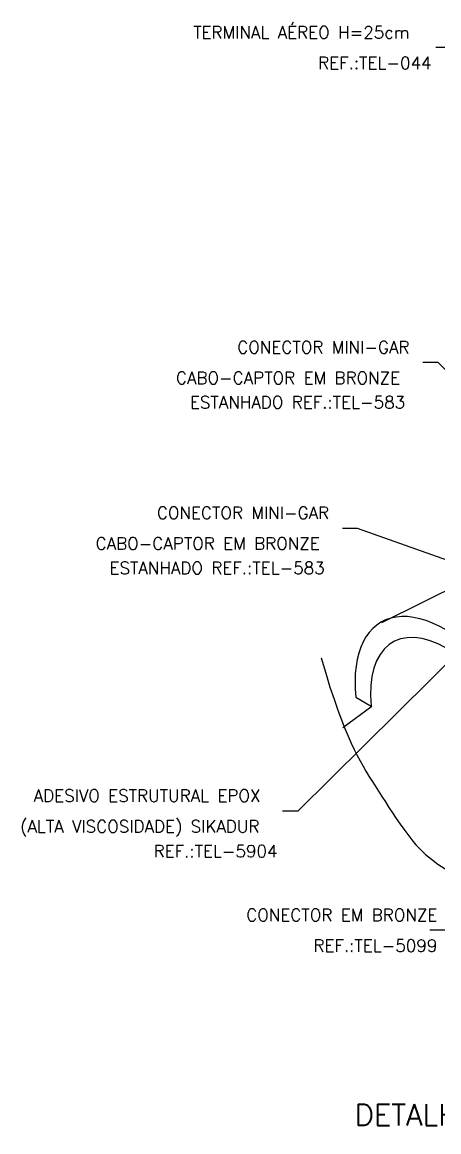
# Model space of a CAD drawing. Header units: millimetres. Extents: x -5949.3 to -5929.1, y -4780.4 to -4761.5.
# Drawn here: x -5949.29 to -5942.49, y -4779.57 to -4761.46 of the extents above; entities that cross this region are included whole.
import ezdxf
from ezdxf.enums import TextEntityAlignment as Align

# ---------------------------------------------------------------- set-up
doc = ezdxf.new("R2010")
doc.units = ezdxf.units.MM
doc.header["$LTSCALE"] = 10
doc.layers.add('Termotécnica', color=7, linetype='Continuous')
doc.styles.add('r140', font='romans.shx')
doc.styles.add('r80', font='romans.shx')

msp = doc.modelspace()

# ---------------------------------------------------------------- linework, layer by layer
at = {"layer": 'Termotécnica', "color": 2, "ltscale": 30}
for p, q in [((-5942.29, -4761.873), (-5942.54, -4761.873)), ((-5942.503, -4767.017), (-5942.753, -4767.017)), ((-5940.883, -4768.628), (-5942.503, -4767.017)), ((-5943.815, -4769.722), (-5944.065, -4769.722)), ((-5941.663, -4770.487), (-5943.815, -4769.722)), ((-5941.63, -4771.206), (-5944.793, -4774.338)), ((-5944.793, -4774.338), (-5945.043, -4774.338)), ((-5942.388, -4776.284), (-5942.638, -4776.284))]:
    msp.add_line(p, q, dxfattribs=at)
at = {"layer": 'Termotécnica', "color": 3}
for p, q in [((-5943.422, -4771.261), (-5941.701, -4770.406)), ((-5943.844, -4772.48), (-5943.593, -4772.625))]:
    msp.add_line(p, q, dxfattribs=at)
at = {"layer": 'Termotécnica', "color": 2}
msp.add_line((-5943.585, -4772.628), (-5944.056, -4772.98), dxfattribs=at)
at = {"layer": 'Termotécnica', "color": 1}
msp.add_lwpolyline([(-5944.411, -4771.836), (-5944.336, -4772.088), (-5944.267, -4772.313), (-5944.201, -4772.513), (-5944.139, -4772.691), (-5944.081, -4772.849), (-5944.026, -4772.99), (-5943.972, -4773.116), (-5943.921, -4773.23), (-5943.872, -4773.334), (-5943.823, -4773.43), (-5943.775, -4773.52), (-5943.727, -4773.605), (-5943.679, -4773.687), (-5943.63, -4773.767), (-5943.58, -4773.847), (-5943.528, -4773.928), (-5943.475, -4774.013), (-5943.419, -4774.1), (-5943.362, -4774.189), (-5943.304, -4774.279), (-5943.244, -4774.369), (-5943.184, -4774.459), (-5943.122, -4774.549), (-5943.061, -4774.636), (-5942.998, -4774.722), (-5942.933, -4774.805), (-5942.865, -4774.887), (-5942.789, -4774.967), (-5942.706, -4775.047), (-5942.612, -4775.125), (-5942.507, -4775.204), (-5942.387, -4775.282)], dxfattribs=at)
at = {"layer": 'Termotécnica', "color": 3}
for major_axis, start_param, end_param in [((-1.267, 2.194), 3.989354, 7.130947), ((1.077, -1.865), 0.847762, 3.989354)]:
    msp.add_ellipse((-5942.168, -4773.448), major_axis=major_axis, ratio=0.509483, start_param=start_param, end_param=end_param, dxfattribs=at)

# ---------------------------------------------------------------- texts
at = {"layer": 'Termotécnica', "color": 2, "ltscale": 30, "style": 'r80'}
for s, p in [('TERMINAL AÉREO H=25cm', (-5946.501, -4761.725)), ('REF.:TEL-044', (-5944.46, -4762.224)), ('CONECTOR MINI-GAR', (-5945.781, -4766.865)), ('CABO-CAPTOR EM BRONZE', (-5946.781, -4767.366)), ('ESTANHADO REF.:TEL-583', (-5946.554, -4767.764)), ('CONECTOR MINI-GAR', (-5947.093, -4769.569)), ('CABO-CAPTOR EM BRONZE', (-5948.093, -4770.07)), ('ESTANHADO REF.:TEL-583', (-5947.867, -4770.468)), ('ADESIVO ESTRUTURAL EPOX', (-5949.105, -4774.186)), ('(ALTA VISCOSIDADE) SIKADUR ', (-5949.327, -4774.688)), ('REF.:TEL-5904', (-5947.147, -4775.092))]:
    msp.add_text(s, height=0.2, dxfattribs=at).set_placement(p)
for s, p in [('CONECTOR EM BRONZE', (-5942.514, -4776.134)), ('REF.:TEL-5099', (-5942.514, -4776.634))]:
    msp.add_text(s, height=0.2, dxfattribs=at).set_placement(p, align=Align.RIGHT)
at = {"layer": 'Termotécnica', "color": 5, "style": 'r140'}
msp.add_text('DETALHE DE FIXAÇÃO DO CABO E TERMINAL', height=0.35, dxfattribs=at).set_placement((-5938.752, -4779.303), align=Align.MIDDLE)

doc.saveas('drawing.dxf')
